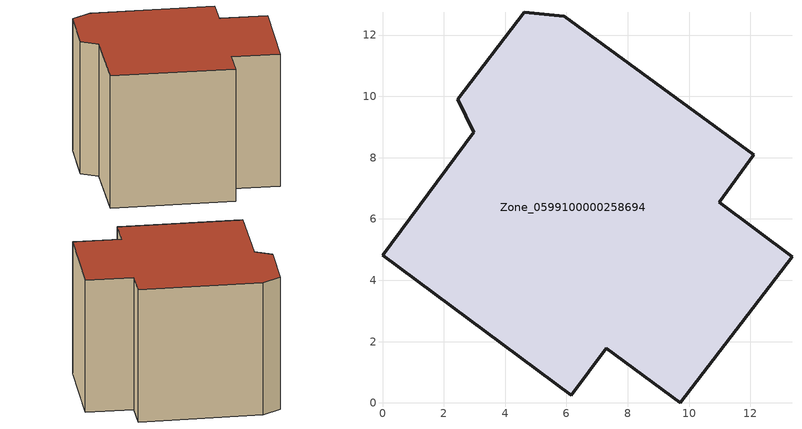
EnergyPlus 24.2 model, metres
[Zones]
Zone_0599100000258694
 floor ground (C_G): 10.98,6.55 13.36,4.77 9.71,0 7.3,1.79 6.16,0.25 0,4.82 2.97,8.83 2.45,9.9 4.63,12.75 5.93,12.61 12.12,8.09 z0
 wall outside (C_F): 5.93,12.61 4.63,12.75 2.45,9.9 2.97,8.83 0,4.82 6.16,0.25 7.3,1.79 9.71,0 13.36,4.77 10.98,6.55 12.12,8.09 5.93,12.61 z0:8.68
 roof outside (C_R): 12.12,8.09 5.93,12.61 4.63,12.75 2.45,9.9 2.97,8.83 0,4.82 6.16,0.25 7.3,1.79 9.71,0 13.36,4.77 10.98,6.55 z8.68
[BUILDING]
Pand.0599100000258694: North Axis=0; Terrain=City; Loads Convergence Tolerance Value=0.04; Temperature Convergence Tolerance Value=0.4; Solar Distribution=FullExterior; Maximum Number of Warmup Days=25; Minimum Number of Warmup Days=1
[Site:Location]
Rotterdam.The.Hague.AP_ZH_NLD Design_Conditions: Latitude=51.96; Longitude=4.45; Time Zone=1; Elevation=-4.5
[SITE:GROUNDTEMPERATURE:BUILDINGSURFACE]
18, 18, 18, 18, 18, 18, 18, 18, 18, 18, 18, 18
[MATERIAL] Thermal Absorptance=0.9; Solar Absorptance=0.7; Visible Absorptance=0.7
Name | Roughness | Thickness | Conductivity | Density | Specific Heat
G.D.1965 | MediumSmooth | 0.15 | 1 | 540 | 1210
F.D.1965 | Rough | 0.3 | 0.857143 | 1920 | 840
R.D.1965 | MediumRough | 0.2 | 0.08 | 1500 | 1000
[CONSTRUCTION]
C_G: G.D.1965
C_F: F.D.1965
C_R: R.D.1965
[ZONE]
Zone_0599100000258694: Type=1; Multiplier=1; Ceiling Height=Autocalculate; Volume=Autocalculate; Floor Area=autocalculate; Part of Total Floor Area=Yes
[ZONEINFILTRATION:DESIGNFLOWRATE]
Infil_Zone_0599100000258694: Zone or ZoneList or Space or SpaceList=Zone_0599100000258694; Schedule=AlwaysOn; Design Flow Rate Calculation Method=Flow/Area; Flow Rate per Floor Area=0.0042; Constant Term Coefficient=1; Temperature Term Coefficient=0; Velocity Term Coefficient=0; Velocity Squared Term Coefficient=0
[HVACTEMPLATE:ZONE:IDEALLOADSAIRSYSTEM]
Zone_0599100000258694: Maximum Heating Supply Air Temperature=50; Minimum Cooling Supply Air Temperature=13; Maximum Heating Supply Air Humidity Ratio=0.0156; Minimum Cooling Supply Air Humidity Ratio=0.0077; Heating Limit=NoLimit; Cooling Limit=NoLimit; Dehumidification Control Type=ConstantSensibleHeatRatio; Cooling Sensible Heat Ratio=0.7; Dehumidification Setpoint=60; Humidification Control Type=None; Humidification Setpoint=30; Outdoor Air Method=None; Outdoor Air Flow Rate per Person=0.00944; Outdoor Air Flow Rate per Zone Floor Area=0; Outdoor Air Flow Rate per Zone=0; Demand Controlled Ventilation Type=None; Outdoor Air Economizer Type=NoEconomizer; Heat Recovery Type=None; Sensible Heat Recovery Effectiveness=0.7; Latent Heat Recovery Effectiveness=0.65
[ZONECONTROL:THERMOSTAT]
ThermostatControl_Zone_0599100000258694: Zone or ZoneList=Zone_0599100000258694; Control Type Schedule=DualSetpointControlType; Control 1=Thermostat_Zone_0599100000258694; Temperature Difference Between Cutout And Setpoint=0
[THERMOSTATSETPOINT:DUALSETPOINT]
Thermostat_Zone_0599100000258694: Heating Setpoint Temperature Schedule=HeatingSetpoint_Zone_0599100000258694; Cooling Setpoint Temperature Schedule=CoolingSetpoint_Zone_0599100000258694
[SCHEDULE:COMPACT]
HeatingSetpoint_Zone_0599100000258694: Through: 12/31, For: AllDays, Until: 24:00, 21
CoolingSetpoint_Zone_0599100000258694: Through: 12/31, For: AllDays, Until: 24:00, 24
DualSetpointControlType: Through: 12/31, For: AllDays, Until: 24:00, 4
AlwaysOn: Through: 12/31, For: AllDays, Until: 24:00, 1
